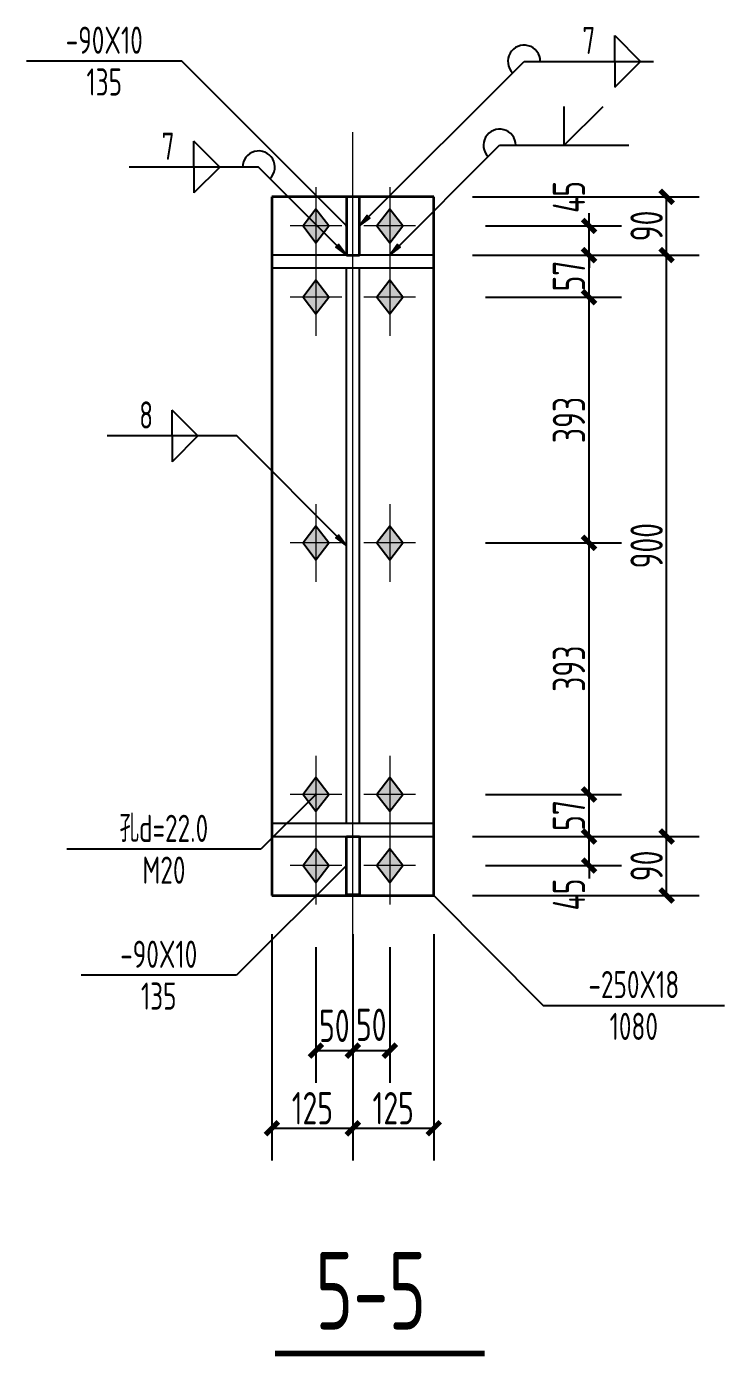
# Model space of a CAD drawing. Extents: x 69728788 to 150676229, y 15322671 to 43663798.
# Drawn here: x 75298798 to 75304190, y 19641585 to 19651865 of the extents above; entities that cross this region are included whole.
import ezdxf
from ezdxf.enums import TextEntityAlignment as Align

# ---------------------------------------------------------------- set-up
doc = ezdxf.new("R2010")
doc.units = 0
doc.header["$LTSCALE"] = 1000
doc.header["$MEASUREMENT"] = 0
doc.linetypes.add('线型6', pattern=[8.75, 5, -1.25, 1.25, -1.25])
doc.layers.get('0').update_dxf_attribs({"linetype": 'CONTINUOUS'})
doc.layers.get('DEFPOINTS').update_dxf_attribs({"linetype": 'CONTINUOUS'})
for name, color, linetype in [('10', 7, 'CONTINUOUS'), ('尺寸标注', 253, 'CONTINUOUS'), ('焊缝标注', 253, 'CONTINUOUS'), ('螺栓孔标注', 253, 'CONTINUOUS'), ('钢板标注', 253, 'CONTINUOUS')]:
    doc.layers.add(name, color=color, linetype=linetype)
doc.layers.add('20', color=2, linetype='CONTINUOUS', lineweight=35)
doc.styles.add('PkpmHz', font='Pkpmeng', dxfattribs={"width": 0.7, "bigfont": 'hztxt'})
doc.styles.add('TSSD_Rein', font='atssdeng.shx', dxfattribs={"width": 0.7, "bigfont": 'atssdchn.shx'})
doc.dimstyles.new('Pkpm_1.00', dxfattribs={"dimtxt": 250, "dimasz": 100, "dimexe": 250, "dimexo": 0.0625, "dimgap": 30, "dimtad": 1, "dimdec": 0, "dimrnd": 5, "dimzin": 0, "dimdsep": 46, "dimtxsty": 'PkpmHz', "dimblk1": 'ARCHTICK', "dimblk2": 'ARCHTICK', "dimsah": 1, "dimcen": 0.09, "dimadec": 0, "dimazin": 0, "dimtfac": 1, "dimtdec": 0, "dimtmove": 2, "dimatfit": 1, "dimfxl": 1, "dimtolj": 1, "dimtzin": 0, "dimarcsym": 0})

# ---------------------------------------------------------------- blocks, each defined once
blk = doc.blocks.new('_ArchTick')
at = {"color": 0, "linetype": 'ByBlock', "const_width": 0.4}
blk.add_lwpolyline([(-0.5, -0.5), (0.5, 0.5)], dxfattribs=at)
blk = doc.blocks.new('*D869')
at = {"layer": 'DEFPOINTS', "color": 0, "linetype": 'Continuous'}
for p in [(75301944, 19650324), (75303144, 19650324), (75301944, 19650099)]:
    blk.add_point(p, dxfattribs=at)
at = {"layer": '尺寸标注', "color": 0, "linetype": 'Continuous', "lineweight": -2}
for p, q in [((75303144, 19650324), (75303144, 19650424)), ((75302344, 19650324), (75303394, 19650324)), ((75303144, 19650099), (75303144, 19650324)), ((75302344, 19650099), (75303394, 19650099)), ((75303144, 19650099), (75303144, 19649999))]:
    blk.add_line(p, q, dxfattribs=at)
at = {"layer": '尺寸标注', "color": 0, "linetype": 'Continuous', "lineweight": -2, "xscale": 100, "yscale": 100, "zscale": 100}
for p, rotation in [((75303144, 19650324), 270), ((75303144, 19650099), 90)]:
    blk.add_blockref('_ArchTick', p, dxfattribs=dict(at, rotation=rotation))
at = {"layer": '尺寸标注', "color": 0, "linetype": 'Continuous', "insert": (75302989, 19650548), "char_height": 250, "attachment_point": 5, "rotation": 90, "style": 'PkpmHz'}
blk.add_mtext('\\A1;45', dxfattribs=at)
blk = doc.blocks.new('*D870')
at = {"layer": 'DEFPOINTS', "color": 0, "linetype": 'Continuous'}
for p in [(75301944, 19650099), (75303144, 19650099), (75301944, 19649774)]:
    blk.add_point(p, dxfattribs=at)
at = {"layer": '尺寸标注', "color": 0, "linetype": 'Continuous', "lineweight": -2}
for p, q in [((75302344, 19650099), (75303394, 19650099)), ((75303144, 19649774), (75303144, 19650099)), ((75302344, 19649774), (75303394, 19649774))]:
    blk.add_line(p, q, dxfattribs=at)
at = {"layer": '尺寸标注', "color": 0, "linetype": 'Continuous', "lineweight": -2, "xscale": 100, "yscale": 100, "zscale": 100}
for p, rotation in [((75303144, 19650099), 90), ((75303144, 19649774), 270)]:
    blk.add_blockref('_ArchTick', p, dxfattribs=dict(at, rotation=rotation))
at = {"layer": '尺寸标注', "color": 0, "linetype": 'Continuous', "insert": (75302989, 19649937), "char_height": 250, "attachment_point": 5, "rotation": 90, "style": 'PkpmHz'}
blk.add_mtext('\\A1;57', dxfattribs=at)
blk = doc.blocks.new('*D871')
at = {"layer": 'DEFPOINTS', "color": 0, "linetype": 'Continuous'}
for p in [(75301944, 19645604), (75303144, 19645604), (75301944, 19645379)]:
    blk.add_point(p, dxfattribs=at)
at = {"layer": '尺寸标注', "color": 0, "linetype": 'Continuous', "lineweight": -2}
for p, q in [((75303144, 19645604), (75303144, 19645704)), ((75302344, 19645604), (75303394, 19645604)), ((75303144, 19645379), (75303144, 19645604)), ((75302344, 19645379), (75303394, 19645379)), ((75303144, 19645379), (75303144, 19645279))]:
    blk.add_line(p, q, dxfattribs=at)
at = {"layer": '尺寸标注', "color": 0, "linetype": 'Continuous', "lineweight": -2, "xscale": 100, "yscale": 100, "zscale": 100}
for p, rotation in [((75303144, 19645604), 270), ((75303144, 19645379), 90)]:
    blk.add_blockref('_ArchTick', p, dxfattribs=dict(at, rotation=rotation))
at = {"layer": '尺寸标注', "color": 0, "linetype": 'Continuous', "insert": (75302989, 19645156), "char_height": 250, "attachment_point": 5, "rotation": 90, "style": 'PkpmHz'}
blk.add_mtext('\\A1;45', dxfattribs=at)
blk = doc.blocks.new('*D872')
at = {"layer": 'DEFPOINTS', "color": 0, "linetype": 'Continuous'}
for p in [(75301944, 19645929), (75303144, 19645929), (75301944, 19645604)]:
    blk.add_point(p, dxfattribs=at)
at = {"layer": '尺寸标注', "color": 0, "linetype": 'Continuous', "lineweight": -2}
for p, q in [((75302344, 19645929), (75303394, 19645929)), ((75303144, 19645604), (75303144, 19645929)), ((75302344, 19645604), (75303394, 19645604))]:
    blk.add_line(p, q, dxfattribs=at)
at = {"layer": '尺寸标注', "color": 0, "linetype": 'Continuous', "lineweight": -2, "xscale": 100, "yscale": 100, "zscale": 100}
for p, rotation in [((75303144, 19645929), 90), ((75303144, 19645604), 270)]:
    blk.add_blockref('_ArchTick', p, dxfattribs=dict(at, rotation=rotation))
at = {"layer": '尺寸标注', "color": 0, "linetype": 'Continuous', "insert": (75302989, 19645767), "char_height": 250, "attachment_point": 5, "rotation": 90, "style": 'PkpmHz'}
blk.add_mtext('\\A1;57', dxfattribs=at)
blk = doc.blocks.new('*D873')
at = {"layer": 'DEFPOINTS', "color": 0, "linetype": 'Continuous'}
for p in [(75301944, 19649774), (75303144, 19649774), (75301944, 19647874)]:
    blk.add_point(p, dxfattribs=at)
at = {"layer": '尺寸标注', "color": 0, "linetype": 'Continuous', "lineweight": -2}
for p, q in [((75302344, 19649774), (75303394, 19649774)), ((75303144, 19647874), (75303144, 19649774)), ((75302344, 19647874), (75303394, 19647874))]:
    blk.add_line(p, q, dxfattribs=at)
at = {"layer": '尺寸标注', "color": 0, "linetype": 'Continuous', "lineweight": -2, "xscale": 100, "yscale": 100, "zscale": 100}
for p, rotation in [((75303144, 19649774), 90), ((75303144, 19647874), 270)]:
    blk.add_blockref('_ArchTick', p, dxfattribs=dict(at, rotation=rotation))
at = {"layer": '尺寸标注', "color": 0, "linetype": 'Continuous', "insert": (75302989, 19648824), "char_height": 250, "attachment_point": 5, "rotation": 90, "style": 'PkpmHz'}
blk.add_mtext('\\A1;393', dxfattribs=at)
blk = doc.blocks.new('*D874')
at = {"layer": 'DEFPOINTS', "color": 0, "linetype": 'Continuous'}
for p in [(75301944, 19647874), (75303144, 19647874), (75301944, 19645929)]:
    blk.add_point(p, dxfattribs=at)
at = {"layer": '尺寸标注', "color": 0, "linetype": 'Continuous', "lineweight": -2}
for p, q in [((75302344, 19647874), (75303394, 19647874)), ((75303144, 19645929), (75303144, 19647874)), ((75302344, 19645929), (75303394, 19645929))]:
    blk.add_line(p, q, dxfattribs=at)
at = {"layer": '尺寸标注', "color": 0, "linetype": 'Continuous', "lineweight": -2, "xscale": 100, "yscale": 100, "zscale": 100}
for p, rotation in [((75303144, 19647874), 90), ((75303144, 19645929), 270)]:
    blk.add_blockref('_ArchTick', p, dxfattribs=dict(at, rotation=rotation))
at = {"layer": '尺寸标注', "color": 0, "linetype": 'Continuous', "insert": (75302989, 19646902), "char_height": 250, "attachment_point": 5, "rotation": 90, "style": 'PkpmHz'}
blk.add_mtext('\\A1;393', dxfattribs=at)
blk = doc.blocks.new('*D875')
at = {"layer": 'DEFPOINTS', "color": 0, "linetype": 'Continuous'}
for p in [(75301034, 19645149), (75301319, 19645149), (75301319, 19643949)]:
    blk.add_point(p, dxfattribs=at)
at = {"layer": '尺寸标注', "color": 0, "linetype": 'Continuous', "lineweight": -2}
for p, q in [((75301034, 19644749), (75301034, 19643699)), ((75301319, 19644749), (75301319, 19643699)), ((75301034, 19643949), (75301319, 19643949))]:
    blk.add_line(p, q, dxfattribs=at)
at = {"layer": '尺寸标注', "color": 0, "linetype": 'Continuous', "lineweight": -2, "xscale": 100, "yscale": 100, "zscale": 100, "rotation": 180}
blk.add_blockref('_ArchTick', (75301034, 19643949), dxfattribs=at)
at = {"layer": '尺寸标注', "color": 0, "linetype": 'Continuous', "lineweight": -2, "xscale": 100, "yscale": 100, "zscale": 100}
blk.add_blockref('_ArchTick', (75301319, 19643949), dxfattribs=at)
at = {"layer": '尺寸标注', "color": 0, "linetype": 'Continuous', "insert": (75301176, 19644141), "char_height": 250, "attachment_point": 5, "style": 'PkpmHz'}
blk.add_mtext('\\A1;50', dxfattribs=at)
blk = doc.blocks.new('*D876')
at = {"layer": 'DEFPOINTS', "color": 0, "linetype": 'Continuous'}
for p in [(75301319, 19645149), (75301604, 19645149), (75301604, 19643949)]:
    blk.add_point(p, dxfattribs=at)
at = {"layer": '尺寸标注', "color": 0, "linetype": 'Continuous', "lineweight": -2}
for p, q in [((75301319, 19644749), (75301319, 19643699)), ((75301604, 19644749), (75301604, 19643699)), ((75301319, 19643949), (75301604, 19643949))]:
    blk.add_line(p, q, dxfattribs=at)
at = {"layer": '尺寸标注', "color": 0, "linetype": 'Continuous', "lineweight": -2, "xscale": 100, "yscale": 100, "zscale": 100, "rotation": 180}
blk.add_blockref('_ArchTick', (75301319, 19643949), dxfattribs=at)
at = {"layer": '尺寸标注', "color": 0, "linetype": 'Continuous', "lineweight": -2, "xscale": 100, "yscale": 100, "zscale": 100}
blk.add_blockref('_ArchTick', (75301604, 19643949), dxfattribs=at)
at = {"layer": '尺寸标注', "color": 0, "linetype": 'Continuous', "insert": (75301461, 19644149), "char_height": 250, "attachment_point": 5, "style": 'PkpmHz'}
blk.add_mtext('\\A1;50', dxfattribs=at)
blk = doc.blocks.new('*D877')
at = {"layer": 'DEFPOINTS', "color": 0, "linetype": 'Continuous'}
for p in [(75300694, 19645149), (75301319, 19645149), (75301319, 19643349)]:
    blk.add_point(p, dxfattribs=at)
at = {"layer": '尺寸标注', "color": 0, "linetype": 'Continuous', "lineweight": -2}
for p, q in [((75300694, 19644849), (75300694, 19643099)), ((75301319, 19644849), (75301319, 19643099)), ((75300694, 19643349), (75301319, 19643349))]:
    blk.add_line(p, q, dxfattribs=at)
at = {"layer": '尺寸标注', "color": 0, "linetype": 'Continuous', "lineweight": -2, "xscale": 100, "yscale": 100, "zscale": 100, "rotation": 180}
blk.add_blockref('_ArchTick', (75300694, 19643349), dxfattribs=at)
at = {"layer": '尺寸标注', "color": 0, "linetype": 'Continuous', "lineweight": -2, "xscale": 100, "yscale": 100, "zscale": 100}
blk.add_blockref('_ArchTick', (75301319, 19643349), dxfattribs=at)
at = {"layer": '尺寸标注', "color": 0, "linetype": 'Continuous', "insert": (75301006, 19643504), "char_height": 250, "attachment_point": 5, "style": 'PkpmHz'}
blk.add_mtext('\\A1;125', dxfattribs=at)
blk = doc.blocks.new('*D878')
at = {"layer": 'DEFPOINTS', "color": 0, "linetype": 'Continuous'}
for p in [(75301319, 19645149), (75301944, 19645149), (75301944, 19643349)]:
    blk.add_point(p, dxfattribs=at)
at = {"layer": '尺寸标注', "color": 0, "linetype": 'Continuous', "lineweight": -2}
for p, q in [((75301319, 19644849), (75301319, 19643099)), ((75301944, 19644849), (75301944, 19643099)), ((75301319, 19643349), (75301944, 19643349))]:
    blk.add_line(p, q, dxfattribs=at)
at = {"layer": '尺寸标注', "color": 0, "linetype": 'Continuous', "lineweight": -2, "xscale": 100, "yscale": 100, "zscale": 100, "rotation": 180}
blk.add_blockref('_ArchTick', (75301319, 19643349), dxfattribs=at)
at = {"layer": '尺寸标注', "color": 0, "linetype": 'Continuous', "lineweight": -2, "xscale": 100, "yscale": 100, "zscale": 100}
blk.add_blockref('_ArchTick', (75301944, 19643349), dxfattribs=at)
at = {"layer": '尺寸标注', "color": 0, "linetype": 'Continuous', "insert": (75301631, 19643504), "char_height": 250, "attachment_point": 5, "style": 'PkpmHz'}
blk.add_mtext('\\A1;125', dxfattribs=at)
blk = doc.blocks.new('*D879')
at = {"layer": 'DEFPOINTS', "color": 0, "linetype": 'Continuous'}
for p in [(75301944, 19645604), (75303744, 19645604), (75301944, 19645149)]:
    blk.add_point(p, dxfattribs=at)
at = {"layer": '尺寸标注', "color": 0, "linetype": 'Continuous', "lineweight": -2}
for p, q in [((75302244, 19645604), (75303994, 19645604)), ((75303744, 19645149), (75303744, 19645604)), ((75302244, 19645149), (75303994, 19645149))]:
    blk.add_line(p, q, dxfattribs=at)
at = {"layer": '尺寸标注', "color": 0, "linetype": 'Continuous', "lineweight": -2, "xscale": 100, "yscale": 100, "zscale": 100}
for p, rotation in [((75303744, 19645604), 90), ((75303744, 19645149), 270)]:
    blk.add_blockref('_ArchTick', p, dxfattribs=dict(at, rotation=rotation))
at = {"layer": '尺寸标注', "color": 0, "linetype": 'Continuous', "insert": (75303589, 19645377), "char_height": 250, "attachment_point": 5, "rotation": 90, "style": 'PkpmHz'}
blk.add_mtext('\\A1;90', dxfattribs=at)
blk = doc.blocks.new('*D880')
at = {"layer": 'DEFPOINTS', "color": 0, "linetype": 'Continuous'}
for p in [(75301944, 19650099), (75303744, 19650099), (75301944, 19645604)]:
    blk.add_point(p, dxfattribs=at)
at = {"layer": '尺寸标注', "color": 0, "linetype": 'Continuous', "lineweight": -2}
for p, q in [((75302244, 19650099), (75303994, 19650099)), ((75303744, 19645604), (75303744, 19650099)), ((75302244, 19645604), (75303994, 19645604))]:
    blk.add_line(p, q, dxfattribs=at)
at = {"layer": '尺寸标注', "color": 0, "linetype": 'Continuous', "lineweight": -2, "xscale": 100, "yscale": 100, "zscale": 100}
for p, rotation in [((75303744, 19650099), 90), ((75303744, 19645604), 270)]:
    blk.add_blockref('_ArchTick', p, dxfattribs=dict(at, rotation=rotation))
at = {"layer": '尺寸标注', "color": 0, "linetype": 'Continuous', "insert": (75303589, 19647852), "char_height": 250, "attachment_point": 5, "rotation": 90, "style": 'PkpmHz'}
blk.add_mtext('\\A1;900', dxfattribs=at)
blk = doc.blocks.new('*D881')
at = {"layer": 'DEFPOINTS', "color": 0, "linetype": 'Continuous'}
for p in [(75301944, 19650549), (75303744, 19650549), (75301944, 19650099)]:
    blk.add_point(p, dxfattribs=at)
at = {"layer": '尺寸标注', "color": 0, "linetype": 'Continuous', "lineweight": -2}
for p, q in [((75302244, 19650549), (75303994, 19650549)), ((75303744, 19650099), (75303744, 19650549)), ((75302244, 19650099), (75303994, 19650099))]:
    blk.add_line(p, q, dxfattribs=at)
at = {"layer": '尺寸标注', "color": 0, "linetype": 'Continuous', "lineweight": -2, "xscale": 100, "yscale": 100, "zscale": 100}
for p, rotation in [((75303744, 19650549), 90), ((75303744, 19650099), 270)]:
    blk.add_blockref('_ArchTick', p, dxfattribs=dict(at, rotation=rotation))
at = {"layer": '尺寸标注', "color": 0, "linetype": 'Continuous', "insert": (75303589, 19650324), "char_height": 250, "attachment_point": 5, "rotation": 90, "style": 'PkpmHz'}
blk.add_mtext('\\A1;90', dxfattribs=at)

msp = doc.modelspace()

# ---------------------------------------------------------------- hatches: boundary and pattern name
at = {"layer": '10'}
for points in [[(75301034, 19650454.2), (75300934, 19650324.2), (75301034, 19650194.2), (75301134, 19650324.2)], [(75301604, 19650454.2), (75301504, 19650324.2), (75301604, 19650194.2), (75301704, 19650324.2)], [(75301034, 19649904.2), (75300934, 19649774.2), (75301034, 19649644.2), (75301134, 19649774.2)], [(75301604, 19649904.2), (75301504, 19649774.2), (75301604, 19649644.2), (75301704, 19649774.2)], [(75301034, 19648004.2), (75300934, 19647874.2), (75301034, 19647744.2), (75301134, 19647874.2)], [(75301604, 19648004.2), (75301504, 19647874.2), (75301604, 19647744.2), (75301704, 19647874.2)], [(75301034, 19646059.2), (75300934, 19645929.2), (75301034, 19645799.2), (75301134, 19645929.2)], [(75301604, 19646059.2), (75301504, 19645929.2), (75301604, 19645799.2), (75301704, 19645929.2)], [(75301034, 19645509.2), (75300934, 19645379.2), (75301034, 19645249.2), (75301134, 19645379.2)], [(75301604, 19645509.2), (75301504, 19645379.2), (75301604, 19645249.2), (75301704, 19645379.2)]]:
    msp.add_hatch(color=1, dxfattribs=at).paths.add_polyline_path(points)
at = {"layer": '焊缝标注'}
for points in [[(75301369, 19650324.2), (75301450.3, 19650384.2), (75301429.1, 19650405.5)], [(75301269, 19650099.2), (75301209, 19650180.6), (75301187.7, 19650159.4)], [(75301604, 19650099.2), (75301685.3, 19650159.2), (75301664.1, 19650180.5)], [(75301269, 19647851.7), (75301209, 19647933.1), (75301187.7, 19647911.9)]]:
    msp.add_hatch(color=256, dxfattribs=at).paths.add_polyline_path(points)

# ---------------------------------------------------------------- linework, layer by layer
at = {"layer": '10', "linetype": '线型6', "lineweight": 18, "ltscale": 100}
msp.add_line((75301319, 19644649.2), (75301319, 19651049.2), dxfattribs=at)
at = {"layer": '10', "color": 9, "lineweight": 18, "ltscale": 100}
for p, q in [((75301034, 19650624.2), (75301034, 19650024.2)), ((75301604, 19650624.2), (75301604, 19650024.2)), ((75301234, 19650324.2), (75300834, 19650324.2)), ((75301804, 19650324.2), (75301404, 19650324.2)), ((75301034, 19650074.2), (75301034, 19649474.2)), ((75301604, 19650074.2), (75301604, 19649474.2)), ((75301234, 19649774.2), (75300834, 19649774.2)), ((75301804, 19649774.2), (75301404, 19649774.2)), ((75301034, 19648174.2), (75301034, 19647574.2)), ((75301604, 19648174.2), (75301604, 19647574.2)), ((75301234, 19647874.2), (75300834, 19647874.2)), ((75301804, 19647874.2), (75301404, 19647874.2)), ((75301034, 19646229.2), (75301034, 19645629.2)), ((75301604, 19646229.2), (75301604, 19645629.2)), ((75301234, 19645929.2), (75300834, 19645929.2)), ((75301804, 19645929.2), (75301404, 19645929.2)), ((75301034, 19645679.2), (75301034, 19645079.2)), ((75301604, 19645679.2), (75301604, 19645079.2)), ((75301234, 19645379.2), (75300834, 19645379.2)), ((75301804, 19645379.2), (75301404, 19645379.2))]:
    msp.add_line(p, q, dxfattribs=at)
at = {"layer": '10', "color": 3, "ltscale": 100}
for p, q in [((75301944, 19650099.2), (75300694, 19650099.2)), ((75300694, 19650099.2), (75300694, 19649999.2)), ((75301944, 19649999.2), (75301944, 19650099.2)), ((75300694, 19649999.2), (75301944, 19649999.2)), ((75301269, 19645704.2), (75301269, 19649999.2)), ((75301369, 19645704.2), (75301369, 19649999.2)), ((75301944, 19645704.2), (75300694, 19645704.2)), ((75300694, 19645704.2), (75300694, 19645604.2)), ((75301944, 19645604.2), (75301944, 19645704.2)), ((75300694, 19645604.2), (75301944, 19645604.2))]:
    msp.add_line(p, q, dxfattribs=at)
at = {"layer": '10', "color": 1, "linetype": 'Continuous'}
for points in [[(75301034, 19650454.2), (75300934, 19650324.2), (75301034, 19650194.2), (75301134, 19650324.2)], [(75301604, 19650454.2), (75301504, 19650324.2), (75301604, 19650194.2), (75301704, 19650324.2)], [(75301034, 19649904.2), (75300934, 19649774.2), (75301034, 19649644.2), (75301134, 19649774.2)], [(75301604, 19649904.2), (75301504, 19649774.2), (75301604, 19649644.2), (75301704, 19649774.2)], [(75301034, 19648004.2), (75300934, 19647874.2), (75301034, 19647744.2), (75301134, 19647874.2)], [(75301604, 19648004.2), (75301504, 19647874.2), (75301604, 19647744.2), (75301704, 19647874.2)], [(75301034, 19646059.2), (75300934, 19645929.2), (75301034, 19645799.2), (75301134, 19645929.2)], [(75301604, 19646059.2), (75301504, 19645929.2), (75301604, 19645799.2), (75301704, 19645929.2)], [(75301034, 19645509.2), (75300934, 19645379.2), (75301034, 19645249.2), (75301134, 19645379.2)], [(75301604, 19645509.2), (75301504, 19645379.2), (75301604, 19645249.2), (75301704, 19645379.2)]]:
    msp.add_lwpolyline(points, close=True, dxfattribs=at)
at = {"layer": '10', "const_width": 45}
msp.add_lwpolyline([(75300716.7, 19641607.9), (75302336.7, 19641607.9)], dxfattribs=at)
at = {"layer": '20', "ltscale": 100}
for p, q in [((75301944, 19650549.2), (75300694, 19650549.2)), ((75300694, 19650549.2), (75300694, 19645149.2)), ((75301369, 19650549.2), (75301269, 19650549.2)), ((75301269, 19650549.2), (75301269, 19650099.2)), ((75301369, 19650099.2), (75301369, 19650549.2)), ((75301944, 19645149.2), (75301944, 19650549.2)), ((75301269, 19650099.2), (75301369, 19650099.2)), ((75301269, 19645604.2), (75301369, 19645604.2)), ((75301269, 19645154.2), (75301269, 19645604.2)), ((75301369, 19645604.2), (75301369, 19645154.2)), ((75300694, 19645149.2), (75301944, 19645149.2)), ((75301369, 19645154.2), (75301269, 19645154.2))]:
    msp.add_line(p, q, dxfattribs=at)
at = {"layer": '焊缝标注', "ltscale": 100}
for p, q in [((75303342.3, 19651796.5), (75303542.3, 19651596.5)), ((75303342.3, 19651596.5), (75303342.3, 19651796.5)), ((75301369, 19650324.2), (75302642.3, 19651596.5)), ((75302642.3, 19651596.5), (75303642.3, 19651596.5)), ((75303342.3, 19651396.5), (75303542.3, 19651596.5)), ((75303342.3, 19651596.5), (75303342.3, 19651396.5)), ((75302952.9, 19650947.4), (75302952.9, 19651247.4)), ((75302952.9, 19650947.4), (75303252.9, 19651247.4)), ((75300291, 19650778.8), (75300091, 19650978.8)), ((75300091, 19650778.8), (75300091, 19650978.8)), ((75301604, 19650099.2), (75302452.9, 19650947.4)), ((75302452.9, 19650947.4), (75303452.9, 19650947.4)), ((75300591, 19650778.8), (75299591, 19650778.8)), ((75300291, 19650778.8), (75300091, 19650578.8)), ((75300091, 19650778.8), (75300091, 19650578.8)), ((75301269, 19650099.2), (75300591, 19650778.8)), ((75300121.5, 19648701.2), (75299921.5, 19648901.2)), ((75299921.5, 19648701.2), (75299921.5, 19648901.2)), ((75300421.5, 19648701.2), (75299421.5, 19648701.2)), ((75300121.5, 19648701.2), (75299921.5, 19648501.2)), ((75299921.5, 19648701.2), (75299921.5, 19648501.2)), ((75301269, 19647851.7), (75300421.5, 19648701.2))]:
    msp.add_line(p, q, dxfattribs=at)
at = {"layer": '焊缝标注', "linetype": 'Continuous'}
for points in [[(75301369, 19650324.2), (75301450.3, 19650384.2), (75301429.1, 19650405.5)], [(75301269, 19650099.2), (75301209, 19650180.6), (75301187.7, 19650159.4)], [(75301604, 19650099.2), (75301685.3, 19650159.2), (75301664.1, 19650180.5)], [(75301269, 19647851.7), (75301209, 19647933.1), (75301187.7, 19647911.9)]]:
    msp.add_lwpolyline(points, close=True, dxfattribs=at)
at = {"layer": '焊缝标注', "ltscale": 100}
for centre, start, end in [((75302642.3, 19651596.5), 0, 224.97719), ((75302452.9, 19650947.4), 0, 224.97719), ((75300591, 19650778.8), 314.93155, 180)]:
    msp.add_arc(centre, 125, start, end, dxfattribs=at)
at = {"layer": '螺栓孔标注', "ltscale": 100}
for p, q in [((75301034, 19645929.2), (75300608.9, 19645505.7)), ((75300608.9, 19645505.7), (75299108.9, 19645505.7))]:
    msp.add_line(p, q, dxfattribs=at)
at = {"layer": '螺栓孔标注', "ltscale": 100, "const_width": 10}
msp.add_lwpolyline([(75301039, 19645929.2, 1), (75301029, 19645929.2, 1)], format="xyb", close=True, dxfattribs=at)
at = {"layer": '钢板标注', "ltscale": 100}
for p, q in [((75299997.7, 19651598.5), (75298797.7, 19651598.5)), ((75301269, 19650324.2), (75299997.7, 19651598.5)), ((75301269, 19645379.2), (75300418.8, 19644532.3)), ((75301944, 19645149.2), (75302790.1, 19644298.3)), ((75300418.8, 19644532.3), (75299218.8, 19644532.3)), ((75302790.1, 19644298.3), (75304190.1, 19644298.3))]:
    msp.add_line(p, q, dxfattribs=at)
at = {"layer": '钢板标注', "ltscale": 100, "const_width": 10}
for points in [[(75301274, 19650324.2, 1), (75301264, 19650324.2, 1)], [(75301274, 19645379.2, 1), (75301264, 19645379.2, 1)], [(75301949, 19645149.2, 1), (75301939, 19645149.2, 1)]]:
    msp.add_lwpolyline(points, format="xyb", close=True, dxfattribs=at)

# ---------------------------------------------------------------- texts
at = {"layer": '10', "style": 'TSSD_Rein', "width": 0.7}
msp.add_text('5-5', height=600, dxfattribs=at).set_placement((75301029.5, 19641793.4))
at = {"layer": '焊缝标注', "style": 'PkpmHz', "width": 0.71}
for s, p in [('7', (75303142.3, 19651653.1)), ('7', (75299891, 19650835.4)), ('8', (75299721.5, 19648757.8))]:
    msp.add_text(s, height=210, dxfattribs=at).set_placement(p, align=Align.CENTER)
at = {"layer": '螺栓孔标注', "style": 'PkpmHz', "width": 0.71}
msp.add_text('孔d=22.0', height=210, dxfattribs=at).set_placement((75299858.9, 19645562.4), align=Align.CENTER)
msp.add_text('M20', height=210, dxfattribs=at).set_placement((75299858.9, 19645449.1), align=Align.TOP_CENTER)
at = {"layer": '钢板标注', "style": 'PkpmHz', "width": 0.71}
for s, p in [('-90X10', (75299397.7, 19651655.1)), ('-90X10', (75299818.8, 19644588.9)), ('-250X18', (75303490.1, 19644354.9))]:
    msp.add_text(s, height=210, dxfattribs=at).set_placement(p, align=Align.CENTER)
for s, p in [('135', (75299397.7, 19651541.9)), ('135', (75299818.8, 19644475.7)), ('1080', (75303490.1, 19644241.7))]:
    msp.add_text(s, height=210, dxfattribs=at).set_placement(p, align=Align.TOP_CENTER)

# ---------------------------------------------------------------- dimensions: what is measured, and where the dimension line sits
at = {"layer": '尺寸标注', "linetype": 'Continuous'}
for base, p1, p2, picture, middle in [((75303144, 19650324.2), (75301944, 19650099.2), (75301944, 19650324.2), '*D869', (75302988.7, 19650547.8)), ((75303144, 19645604.2), (75301944, 19645379.2), (75301944, 19645604.2), '*D871', (75302988.7, 19645155.5))]:
    dim = msp.add_linear_dim(base=base, p1=p1, p2=p2, angle=90, text='45', dimstyle='Pkpm_1.00', override={"dimexo": 400, "dimtih": 0, "dimtoh": 0}, dxfattribs=at)
    dim.commit()
    dim.dimension.update_dxf_attribs({"geometry": picture, "text_midpoint": middle, "dimtype": 160})
for base, p1, p2, text, override, picture, middle in [((75303744, 19650549.2), (75301944, 19650099.2), (75301944, 19650549.2), '90', {"dimexo": 300, "dimtih": 0, "dimtoh": 0}, '*D881', (75303589, 19650324.2)), ((75303144, 19650099.2), (75301944, 19649774.2), (75301944, 19650099.2), '57', {"dimexo": 400, "dimtih": 0, "dimtoh": 0}, '*D870', (75302989, 19649936.7)), ((75303744, 19650099.2), (75301944, 19645604.2), (75301944, 19650099.2), '900', {"dimexo": 300, "dimtih": 0, "dimtoh": 0}, '*D880', (75303589, 19647851.7)), ((75303144, 19649774.2), (75301944, 19647874.2), (75301944, 19649774.2), '393', {"dimexo": 400, "dimtih": 0, "dimtoh": 0}, '*D873', (75302989, 19648824.2)), ((75303144, 19647874.2), (75301944, 19645929.2), (75301944, 19647874.2), '393', {"dimexo": 400, "dimtih": 0, "dimtoh": 0}, '*D874', (75302989, 19646901.7)), ((75303144, 19645929.2), (75301944, 19645604.2), (75301944, 19645929.2), '57', {"dimexo": 400, "dimtih": 0, "dimtoh": 0}, '*D872', (75302989, 19645766.7)), ((75303744, 19645604.2), (75301944, 19645149.2), (75301944, 19645604.2), '90', {"dimexo": 300, "dimtih": 0, "dimtoh": 0}, '*D879', (75303589, 19645376.7))]:
    dim = msp.add_linear_dim(base=base, p1=p1, p2=p2, angle=90, text=text, dimstyle='Pkpm_1.00', override=override, dxfattribs=at)
    dim.commit()
    dim.dimension.update_dxf_attribs({"geometry": picture, "text_midpoint": middle})
for base, p1, p2, picture, middle in [((75301319, 19643349.2), (75300694, 19645149.2), (75301319, 19645149.2), '*D877', (75301006.5, 19643504.2)), ((75301944, 19643349.2), (75301319, 19645149.2), (75301944, 19645149.2), '*D878', (75301631.5, 19643504.2))]:
    dim = msp.add_linear_dim(base=base, p1=p1, p2=p2, text='125', dimstyle='Pkpm_1.00', override={"dimexo": 300, "dimtih": 0, "dimtoh": 0}, dxfattribs=at)
    dim.commit()
    dim.dimension.update_dxf_attribs({"geometry": picture, "text_midpoint": middle})
for base, p1, p2, picture, middle in [((75301319, 19643949.2), (75301034, 19645149.2), (75301319, 19645149.2), '*D875', (75301176.5, 19644140.7)), ((75301604, 19643949.2), (75301319, 19645149.2), (75301604, 19645149.2), '*D876', (75301461.5, 19644148.5))]:
    dim = msp.add_linear_dim(base=base, p1=p1, p2=p2, text='50', dimstyle='Pkpm_1.00', override={"dimexo": 400, "dimtih": 0, "dimtoh": 0}, dxfattribs=at)
    dim.commit()
    dim.dimension.update_dxf_attribs({"geometry": picture, "text_midpoint": middle, "dimtype": 160})

doc.saveas('drawing.dxf')
